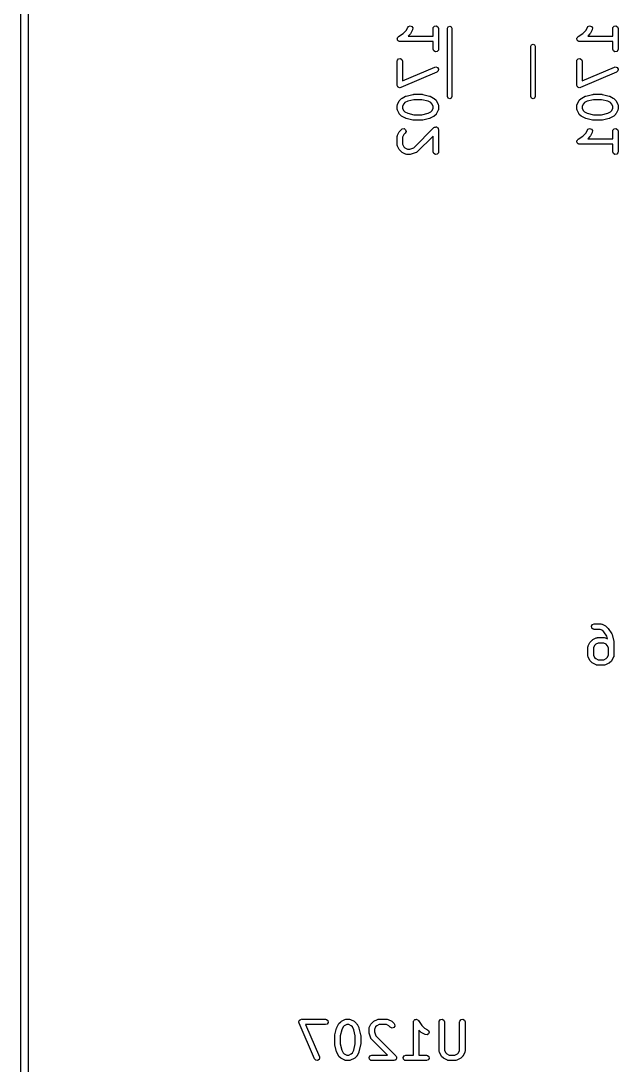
# Model space of a CAD drawing. Extents: x 54 to 297, y -260 to -31.
# Drawn here: x 226.9 to 243.53, y -232.65 to -203.6 of the extents above; entities that cross this region are included whole.
import ezdxf

# ---------------------------------------------------------------- set-up
doc = ezdxf.new("R2010")
doc.units = 0
doc.layers.add('BLACK', color=7, linetype='CONTINUOUS')

msp = doc.modelspace()

# ---------------------------------------------------------------- linework, layer by layer
at = {"layer": 'BLACK', "linetype": 'CONTINUOUS'}
for p, q in [((226.9, -248), (226.9, -43)), ((227.1, -43), (227.1, -248)), ((237.411, -204.033), (237.547, -203.942)), ((237.547, -203.942), (237.629, -203.86)), ((237.629, -203.86), (237.671, -203.776)), ((237.671, -203.776), (237.687, -203.755)), ((237.744, -203.958), (237.681, -204.02)), ((237.687, -203.755), (237.734, -203.735)), ((237.734, -203.735), (237.783, -203.749)), ((237.758, -203.938), (237.744, -203.956)), ((237.744, -203.956), (237.744, -203.958)), ((237.805, -203.843), (237.758, -203.938)), ((237.783, -203.749), (237.811, -203.792)), ((237.811, -203.792), (237.805, -203.843)), ((238.377, -203.81), (238.382, -203.784)), ((238.377, -204.02), (238.377, -203.81)), ((238.382, -203.784), (238.415, -203.745)), ((238.415, -203.745), (238.465, -203.736)), ((238.465, -203.736), (238.51, -203.761)), ((238.51, -203.761), (238.527, -203.81)), ((238.527, -203.81), (238.527, -204.381)), ((238.78, -203.8), (238.798, -203.758)), ((238.78, -205.7), (238.78, -203.8)), ((238.798, -203.758), (238.84, -203.74)), ((238.84, -203.74), (238.882, -203.758)), ((238.882, -203.758), (238.9, -203.8)), ((238.9, -203.8), (238.9, -205.7)), ((242.411, -204.033), (242.547, -203.942)), ((242.547, -203.942), (242.629, -203.86)), ((242.629, -203.86), (242.671, -203.776)), ((242.671, -203.776), (242.687, -203.755)), ((242.744, -203.958), (242.681, -204.02)), ((242.687, -203.755), (242.734, -203.735)), ((242.734, -203.735), (242.783, -203.749)), ((242.758, -203.938), (242.744, -203.956)), ((242.744, -203.956), (242.744, -203.958)), ((242.805, -203.843), (242.758, -203.938)), ((242.783, -203.749), (242.811, -203.792)), ((242.811, -203.792), (242.805, -203.843)), ((243.377, -203.81), (243.382, -203.784)), ((243.377, -204.02), (243.377, -203.81)), ((243.382, -203.784), (243.415, -203.745)), ((243.415, -203.745), (243.465, -203.736)), ((243.465, -203.736), (243.51, -203.761)), ((243.51, -203.761), (243.527, -203.81)), ((243.527, -203.81), (243.527, -204.381)), ((237.379, -204.082), (237.381, -204.078)), ((237.382, -204.104), (237.379, -204.082)), ((237.38, -204.074), (237.393, -204.057)), ((237.381, -204.078), (237.38, -204.074)), ((237.384, -204.125), (237.382, -204.104)), ((237.387, -204.128), (237.384, -204.125)), ((237.387, -204.133), (237.387, -204.128)), ((237.404, -204.147), (237.387, -204.133)), ((237.393, -204.057), (237.404, -204.038)), ((237.404, -204.038), (237.408, -204.036)), ((237.419, -204.162), (237.404, -204.147)), ((237.408, -204.036), (237.411, -204.033)), ((237.423, -204.163), (237.419, -204.162)), ((237.427, -204.166), (237.423, -204.163)), ((237.452, -204.17), (237.427, -204.166)), ((238.377, -204.17), (237.452, -204.17)), ((237.681, -204.02), (238.377, -204.02)), ((238.377, -204.381), (238.377, -204.17)), ((241.1, -204.3), (241.118, -204.258)), ((241.118, -204.258), (241.16, -204.24)), ((241.16, -204.24), (241.202, -204.258)), ((241.202, -204.258), (241.22, -204.3)), ((242.379, -204.082), (242.381, -204.078)), ((242.382, -204.104), (242.379, -204.082)), ((242.38, -204.074), (242.393, -204.057)), ((242.381, -204.078), (242.38, -204.074)), ((242.384, -204.125), (242.382, -204.104)), ((242.387, -204.128), (242.384, -204.125)), ((242.387, -204.133), (242.387, -204.128)), ((242.404, -204.147), (242.387, -204.133)), ((242.393, -204.057), (242.404, -204.038)), ((242.404, -204.038), (242.408, -204.036)), ((242.419, -204.162), (242.404, -204.147)), ((242.408, -204.036), (242.411, -204.033)), ((242.423, -204.163), (242.419, -204.162)), ((242.427, -204.166), (242.423, -204.163)), ((242.452, -204.17), (242.427, -204.166)), ((243.377, -204.17), (242.452, -204.17)), ((242.681, -204.02), (243.377, -204.02)), ((243.377, -204.381), (243.377, -204.17)), ((238.395, -204.429), (238.377, -204.381)), ((238.439, -204.455), (238.395, -204.429)), ((238.49, -204.446), (238.439, -204.455)), ((238.523, -204.407), (238.49, -204.446)), ((238.527, -204.381), (238.523, -204.407)), ((241.1, -205.7), (241.1, -204.3)), ((241.22, -204.3), (241.22, -205.7)), ((243.395, -204.429), (243.377, -204.381)), ((243.439, -204.455), (243.395, -204.429)), ((243.49, -204.446), (243.439, -204.455)), ((243.523, -204.407), (243.49, -204.446)), ((243.527, -204.381), (243.523, -204.407)), ((237.377, -204.714), (237.382, -204.689)), ((237.377, -205.381), (237.377, -204.714)), ((237.382, -204.689), (237.415, -204.649)), ((237.415, -204.649), (237.465, -204.64)), ((237.465, -204.64), (237.51, -204.666)), ((237.51, -204.666), (237.527, -204.714)), ((237.527, -204.714), (237.527, -205.267)), ((242.377, -204.714), (242.382, -204.689)), ((242.377, -205.381), (242.377, -204.714)), ((242.382, -204.689), (242.415, -204.649)), ((242.415, -204.649), (242.465, -204.64)), ((242.465, -204.64), (242.51, -204.666)), ((242.51, -204.666), (242.527, -204.714)), ((242.527, -204.714), (242.527, -205.267)), ((238.482, -205.021), (237.482, -205.45)), ((237.527, -205.267), (238.423, -204.883)), ((238.423, -204.883), (238.448, -204.877)), ((238.448, -204.877), (238.497, -204.892)), ((238.519, -204.986), (238.482, -205.021)), ((238.497, -204.892), (238.525, -204.935)), ((238.525, -204.935), (238.519, -204.986)), ((243.482, -205.021), (242.482, -205.45)), ((242.527, -205.267), (243.423, -204.883)), ((243.423, -204.883), (243.448, -204.877)), ((243.448, -204.877), (243.497, -204.892)), ((243.519, -204.986), (243.482, -205.021)), ((243.497, -204.892), (243.525, -204.935)), ((243.525, -204.935), (243.519, -204.986)), ((237.38, -205.389), (237.377, -205.381)), ((237.379, -205.398), (237.38, -205.389)), ((237.389, -205.413), (237.379, -205.398)), ((237.395, -205.429), (237.389, -205.413)), ((237.403, -205.434), (237.395, -205.429)), ((237.407, -205.441), (237.403, -205.434)), ((242.38, -205.389), (242.377, -205.381)), ((242.379, -205.398), (242.38, -205.389)), ((242.389, -205.413), (242.379, -205.398)), ((242.395, -205.429), (242.389, -205.413)), ((242.403, -205.434), (242.395, -205.429)), ((242.407, -205.441), (242.403, -205.434)), ((237.424, -205.446), (237.407, -205.441)), ((237.439, -205.455), (237.424, -205.446)), ((237.448, -205.453), (237.439, -205.455)), ((237.457, -205.456), (237.448, -205.453)), ((237.482, -205.45), (237.457, -205.456)), ((237.514, -205.742), (237.609, -205.695)), ((237.609, -205.695), (237.622, -205.691)), ((237.622, -205.691), (237.625, -205.689)), ((237.625, -205.689), (237.815, -205.642)), ((237.815, -205.642), (237.83, -205.64)), ((237.83, -205.64), (237.833, -205.639)), ((237.833, -205.639), (238.071, -205.639)), ((238.071, -205.639), (238.086, -205.642)), ((238.086, -205.642), (238.09, -205.642)), ((238.09, -205.642), (238.28, -205.689)), ((238.28, -205.689), (238.292, -205.694)), ((238.292, -205.694), (238.295, -205.695)), ((238.295, -205.695), (238.391, -205.742)), ((238.798, -205.742), (238.78, -205.7)), ((238.9, -205.7), (238.882, -205.742)), ((241.118, -205.742), (241.1, -205.7)), ((241.22, -205.7), (241.202, -205.742)), ((242.424, -205.446), (242.407, -205.441)), ((242.439, -205.455), (242.424, -205.446)), ((242.448, -205.453), (242.439, -205.455)), ((242.457, -205.456), (242.448, -205.453)), ((242.482, -205.45), (242.457, -205.456)), ((242.514, -205.742), (242.609, -205.695)), ((242.609, -205.695), (242.622, -205.691)), ((242.622, -205.691), (242.625, -205.689)), ((242.625, -205.689), (242.815, -205.642)), ((242.815, -205.642), (242.83, -205.64)), ((242.83, -205.64), (242.833, -205.639)), ((242.833, -205.639), (243.071, -205.639)), ((243.071, -205.639), (243.086, -205.642)), ((243.086, -205.642), (243.09, -205.642)), ((243.09, -205.642), (243.28, -205.689)), ((243.28, -205.689), (243.292, -205.694)), ((243.292, -205.694), (243.295, -205.695)), ((243.295, -205.695), (243.391, -205.742)), ((237.377, -205.952), (237.382, -205.927)), ((237.377, -206.048), (237.377, -205.952)), ((237.382, -205.927), (237.385, -205.923)), ((237.385, -205.919), (237.433, -205.824)), ((237.385, -205.923), (237.385, -205.919)), ((237.433, -205.824), (237.446, -205.806)), ((237.446, -205.806), (237.447, -205.804)), ((237.447, -205.804), (237.495, -205.756)), ((237.495, -205.756), (237.513, -205.744)), ((237.513, -205.744), (237.514, -205.742)), ((237.562, -205.902), (237.527, -205.97)), ((237.527, -205.97), (237.527, -206.03)), ((237.592, -205.871), (237.562, -205.902)), ((237.669, -205.833), (237.592, -205.871)), ((237.843, -205.789), (237.669, -205.833)), ((238.062, -205.789), (237.843, -205.789)), ((238.236, -205.833), (238.062, -205.789)), ((238.313, -205.871), (238.236, -205.833)), ((238.343, -205.902), (238.313, -205.871)), ((238.377, -205.97), (238.343, -205.902)), ((238.377, -206.03), (238.377, -205.97)), ((238.391, -205.742), (238.409, -205.756)), ((238.409, -205.756), (238.41, -205.756)), ((238.41, -205.756), (238.458, -205.804)), ((238.458, -205.804), (238.471, -205.822)), ((238.471, -205.822), (238.472, -205.824)), ((238.472, -205.824), (238.519, -205.919)), ((238.519, -205.919), (238.527, -205.944)), ((238.527, -205.944), (238.526, -205.948)), ((238.526, -205.948), (238.527, -205.952)), ((238.527, -205.952), (238.527, -206.048)), ((238.84, -205.76), (238.798, -205.742)), ((238.882, -205.742), (238.84, -205.76)), ((241.16, -205.76), (241.118, -205.742)), ((241.202, -205.742), (241.16, -205.76)), ((242.377, -205.952), (242.382, -205.927)), ((242.377, -206.048), (242.377, -205.952)), ((242.382, -205.927), (242.385, -205.923)), ((242.385, -205.919), (242.433, -205.824)), ((242.385, -205.923), (242.385, -205.919)), ((242.433, -205.824), (242.446, -205.806)), ((242.446, -205.806), (242.447, -205.804)), ((242.447, -205.804), (242.495, -205.756)), ((242.495, -205.756), (242.513, -205.744)), ((242.513, -205.744), (242.514, -205.742)), ((242.562, -205.902), (242.527, -205.97)), ((242.527, -205.97), (242.527, -206.03)), ((242.592, -205.871), (242.562, -205.902)), ((242.669, -205.833), (242.592, -205.871)), ((242.843, -205.789), (242.669, -205.833)), ((243.062, -205.789), (242.843, -205.789)), ((243.236, -205.833), (243.062, -205.789)), ((243.313, -205.871), (243.236, -205.833)), ((243.343, -205.902), (243.313, -205.871)), ((243.377, -205.97), (243.343, -205.902)), ((243.377, -206.03), (243.377, -205.97)), ((243.391, -205.742), (243.409, -205.756)), ((243.409, -205.756), (243.41, -205.756)), ((243.41, -205.756), (243.458, -205.804)), ((243.458, -205.804), (243.471, -205.822)), ((243.471, -205.822), (243.472, -205.824)), ((243.472, -205.824), (243.519, -205.919)), ((243.519, -205.919), (243.527, -205.944)), ((243.527, -205.944), (243.526, -205.948)), ((243.526, -205.948), (243.527, -205.952)), ((243.527, -205.952), (243.527, -206.048)), ((237.379, -206.052), (237.377, -206.048)), ((237.378, -206.056), (237.379, -206.052)), ((237.385, -206.081), (237.378, -206.056)), ((237.433, -206.176), (237.385, -206.081)), ((237.434, -206.178), (237.433, -206.176)), ((237.447, -206.196), (237.434, -206.178)), ((237.495, -206.244), (237.447, -206.196)), ((237.496, -206.244), (237.495, -206.244)), ((237.514, -206.258), (237.496, -206.244)), ((237.609, -206.305), (237.514, -206.258)), ((237.527, -206.03), (237.562, -206.098)), ((237.562, -206.098), (237.592, -206.129)), ((237.592, -206.129), (237.669, -206.167)), ((237.613, -206.306), (237.609, -206.305)), ((237.625, -206.311), (237.613, -206.306)), ((237.815, -206.358), (237.625, -206.311)), ((237.669, -206.167), (237.843, -206.211)), ((237.843, -206.211), (238.062, -206.211)), ((238.062, -206.211), (238.236, -206.167)), ((238.28, -206.311), (238.09, -206.358)), ((238.236, -206.167), (238.313, -206.129)), ((238.283, -206.309), (238.28, -206.311)), ((238.295, -206.305), (238.283, -206.309)), ((238.391, -206.258), (238.295, -206.305)), ((238.313, -206.129), (238.343, -206.098)), ((238.343, -206.098), (238.377, -206.03)), ((238.392, -206.256), (238.391, -206.258)), ((238.41, -206.244), (238.392, -206.256)), ((238.458, -206.196), (238.41, -206.244)), ((238.472, -206.176), (238.458, -206.194)), ((238.458, -206.194), (238.458, -206.196)), ((238.519, -206.081), (238.472, -206.176)), ((238.52, -206.077), (238.519, -206.081)), ((238.523, -206.073), (238.52, -206.077)), ((238.527, -206.048), (238.523, -206.073)), ((242.379, -206.052), (242.377, -206.048)), ((242.378, -206.056), (242.379, -206.052)), ((242.385, -206.081), (242.378, -206.056)), ((242.433, -206.176), (242.385, -206.081)), ((242.434, -206.178), (242.433, -206.176)), ((242.447, -206.196), (242.434, -206.178)), ((242.495, -206.244), (242.447, -206.196)), ((242.496, -206.244), (242.495, -206.244)), ((242.514, -206.258), (242.496, -206.244)), ((242.609, -206.305), (242.514, -206.258)), ((242.527, -206.03), (242.562, -206.098)), ((242.562, -206.098), (242.592, -206.129)), ((242.592, -206.129), (242.669, -206.167)), ((242.613, -206.306), (242.609, -206.305)), ((242.625, -206.311), (242.613, -206.306)), ((242.815, -206.358), (242.625, -206.311)), ((242.669, -206.167), (242.843, -206.211)), ((242.843, -206.211), (243.062, -206.211)), ((243.062, -206.211), (243.236, -206.167)), ((243.28, -206.311), (243.09, -206.358)), ((243.236, -206.167), (243.313, -206.129)), ((243.283, -206.309), (243.28, -206.311)), ((243.295, -206.305), (243.283, -206.309)), ((243.391, -206.258), (243.295, -206.305)), ((243.313, -206.129), (243.343, -206.098)), ((243.343, -206.098), (243.377, -206.03)), ((243.392, -206.256), (243.391, -206.258)), ((243.41, -206.244), (243.392, -206.256)), ((243.458, -206.196), (243.41, -206.244)), ((243.472, -206.176), (243.458, -206.194)), ((243.458, -206.194), (243.458, -206.196)), ((243.519, -206.081), (243.472, -206.176)), ((243.52, -206.077), (243.519, -206.081)), ((243.523, -206.073), (243.52, -206.077)), ((243.527, -206.048), (243.523, -206.073)), ((237.495, -206.614), (237.516, -206.599)), ((237.516, -206.599), (237.567, -206.594)), ((237.567, -206.594), (237.609, -206.624)), ((237.819, -206.358), (237.815, -206.358)), ((237.833, -206.361), (237.819, -206.358)), ((238.071, -206.361), (237.833, -206.361)), ((237.84, -207.125), (238.399, -206.566)), ((238.075, -206.36), (238.071, -206.361)), ((238.09, -206.358), (238.075, -206.36)), ((238.399, -206.566), (238.413, -206.557)), ((238.413, -206.557), (238.415, -206.554)), ((238.415, -206.554), (238.417, -206.554)), ((238.417, -206.554), (238.421, -206.551)), ((238.421, -206.551), (238.443, -206.549)), ((238.443, -206.549), (238.465, -206.545)), ((238.465, -206.545), (238.468, -206.547)), ((238.468, -206.547), (238.472, -206.547)), ((238.472, -206.547), (238.49, -206.56)), ((238.49, -206.56), (238.51, -206.571)), ((238.51, -206.571), (238.511, -206.574)), ((238.511, -206.574), (238.514, -206.576)), ((238.514, -206.576), (238.52, -206.598)), ((238.52, -206.598), (238.527, -206.619)), ((242.687, -206.612), (242.734, -206.592)), ((242.734, -206.592), (242.783, -206.606)), ((242.819, -206.358), (242.815, -206.358)), ((242.833, -206.361), (242.819, -206.358)), ((243.071, -206.361), (242.833, -206.361)), ((243.075, -206.36), (243.071, -206.361)), ((243.09, -206.358), (243.075, -206.36)), ((243.382, -206.641), (243.415, -206.602)), ((243.415, -206.602), (243.465, -206.593)), ((243.465, -206.593), (243.51, -206.618)), ((237.377, -206.81), (237.382, -206.784)), ((237.377, -207.048), (237.377, -206.81)), ((237.382, -206.784), (237.385, -206.78)), ((237.385, -206.776), (237.433, -206.681)), ((237.385, -206.78), (237.385, -206.776)), ((237.433, -206.681), (237.446, -206.663)), ((237.446, -206.663), (237.447, -206.661)), ((237.447, -206.661), (237.495, -206.614)), ((237.562, -206.759), (237.527, -206.827)), ((237.527, -206.827), (237.527, -207.03)), ((237.601, -206.72), (237.562, -206.759)), ((237.622, -206.673), (237.601, -206.72)), ((237.609, -206.624), (237.622, -206.673)), ((238.377, -206.8), (237.934, -207.244)), ((238.377, -207.238), (238.377, -206.8)), ((238.527, -206.619), (238.527, -207.238)), ((242.408, -206.893), (242.411, -206.89)), ((242.411, -206.89), (242.547, -206.799)), ((242.547, -206.799), (242.629, -206.717)), ((242.629, -206.717), (242.671, -206.633)), ((242.671, -206.633), (242.687, -206.612)), ((242.744, -206.815), (242.681, -206.877)), ((242.681, -206.877), (243.377, -206.877)), ((242.758, -206.795), (242.744, -206.813)), ((242.744, -206.813), (242.744, -206.815)), ((242.805, -206.7), (242.758, -206.795)), ((242.783, -206.606), (242.811, -206.649)), ((242.811, -206.649), (242.805, -206.7)), ((243.377, -206.667), (243.382, -206.641)), ((243.377, -206.877), (243.377, -206.667)), ((243.51, -206.618), (243.527, -206.667)), ((243.527, -206.667), (243.527, -207.238)), ((237.379, -207.052), (237.377, -207.048)), ((237.378, -207.056), (237.379, -207.052)), ((237.385, -207.081), (237.378, -207.056)), ((237.433, -207.176), (237.385, -207.081)), ((237.434, -207.178), (237.433, -207.176)), ((237.447, -207.196), (237.434, -207.178)), ((237.527, -207.03), (237.562, -207.098)), ((237.562, -207.098), (237.592, -207.129)), ((237.592, -207.129), (237.661, -207.163)), ((237.661, -207.163), (237.726, -207.163)), ((237.726, -207.163), (237.84, -207.125)), ((242.379, -206.939), (242.381, -206.936)), ((242.382, -206.961), (242.379, -206.939)), ((242.38, -206.931), (242.393, -206.914)), ((242.381, -206.936), (242.38, -206.931)), ((242.384, -206.983), (242.382, -206.961)), ((242.387, -206.986), (242.384, -206.983)), ((242.387, -206.99), (242.387, -206.986)), ((242.404, -207.004), (242.387, -206.99)), ((242.393, -206.914), (242.404, -206.895)), ((242.404, -206.895), (242.408, -206.893)), ((242.419, -207.02), (242.404, -207.004)), ((242.423, -207.02), (242.419, -207.02)), ((242.427, -207.023), (242.423, -207.02)), ((242.452, -207.027), (242.427, -207.023)), ((243.377, -207.027), (242.452, -207.027)), ((243.377, -207.238), (243.377, -207.027)), ((237.495, -207.244), (237.447, -207.196)), ((237.496, -207.244), (237.495, -207.244)), ((237.514, -207.258), (237.496, -207.244)), ((237.609, -207.305), (237.514, -207.258)), ((237.614, -207.306), (237.609, -207.305)), ((237.617, -207.309), (237.614, -207.306)), ((237.643, -207.313), (237.617, -207.309)), ((237.738, -207.313), (237.643, -207.313)), ((237.74, -207.313), (237.738, -207.313)), ((237.762, -207.309), (237.74, -207.313)), ((237.905, -207.262), (237.762, -207.309)), ((237.908, -207.259), (237.905, -207.262)), ((237.913, -207.258), (237.908, -207.259)), ((237.934, -207.244), (237.913, -207.258)), ((238.395, -207.286), (238.377, -207.238)), ((238.439, -207.312), (238.395, -207.286)), ((238.49, -207.303), (238.439, -207.312)), ((238.523, -207.264), (238.49, -207.303)), ((238.527, -207.238), (238.523, -207.264)), ((243.395, -207.286), (243.377, -207.238)), ((243.439, -207.312), (243.395, -207.286)), ((243.49, -207.303), (243.439, -207.312)), ((243.523, -207.264), (243.49, -207.303)), ((243.527, -207.238), (243.523, -207.264)), ((242.783, -220.439), (242.809, -220.395)), ((242.792, -220.49), (242.783, -220.439)), ((242.831, -220.523), (242.792, -220.49)), ((242.809, -220.395), (242.857, -220.377)), ((242.857, -220.527), (242.831, -220.523)), ((242.857, -220.377), (243.048, -220.377)), ((243.03, -220.527), (242.857, -220.527)), ((243.098, -220.562), (243.03, -220.527)), ((243.048, -220.377), (243.073, -220.382)), ((243.073, -220.382), (243.077, -220.385)), ((243.077, -220.385), (243.081, -220.385)), ((243.081, -220.385), (243.176, -220.433)), ((243.176, -220.433), (243.194, -220.446)), ((243.194, -220.446), (243.196, -220.447)), ((243.196, -220.447), (243.244, -220.495)), ((243.244, -220.495), (243.25, -220.504)), ((243.25, -220.504), (243.253, -220.506)), ((243.253, -220.506), (243.348, -220.649)), ((242.756, -220.876), (242.804, -220.828)), ((242.804, -220.828), (242.822, -220.815)), ((242.822, -220.815), (242.824, -220.814)), ((242.824, -220.814), (242.919, -220.766)), ((242.919, -220.766), (242.944, -220.759)), ((242.944, -220.759), (242.948, -220.76)), ((242.948, -220.76), (242.952, -220.758)), ((242.952, -220.758), (243.143, -220.758)), ((243.132, -220.595), (243.098, -220.562)), ((243.216, -220.721), (243.132, -220.595)), ((243.143, -220.758), (243.169, -220.763)), ((243.169, -220.763), (243.172, -220.766)), ((243.172, -220.766), (243.176, -220.766)), ((243.176, -220.766), (243.235, -220.795)), ((243.235, -220.795), (243.216, -220.721)), ((243.348, -220.649), (243.358, -220.672)), ((243.358, -220.672), (243.358, -220.672)), ((243.358, -220.672), (243.406, -220.863)), ((242.687, -221.024), (242.691, -220.998)), ((242.687, -221.262), (242.687, -221.024)), ((242.691, -220.998), (242.694, -220.995)), ((242.694, -220.995), (242.695, -220.99)), ((242.695, -220.99), (242.742, -220.895)), ((242.742, -220.895), (242.756, -220.877)), ((242.756, -220.877), (242.756, -220.876)), ((242.871, -220.973), (242.837, -221.042)), ((242.837, -221.042), (242.837, -221.244)), ((242.902, -220.943), (242.871, -220.973)), ((242.97, -220.908), (242.902, -220.943)), ((243.125, -220.908), (242.97, -220.908)), ((243.194, -220.943), (243.125, -220.908)), ((243.224, -220.973), (243.194, -220.943)), ((243.258, -221.042), (243.224, -220.973)), ((243.258, -221.244), (243.258, -221.042)), ((243.406, -220.863), (243.407, -220.878)), ((243.407, -220.878), (243.408, -220.881)), ((243.408, -220.881), (243.408, -221.262)), ((242.688, -221.266), (242.687, -221.262)), ((242.687, -221.27), (242.688, -221.266)), ((242.695, -221.295), (242.687, -221.27)), ((242.742, -221.391), (242.695, -221.295)), ((242.744, -221.392), (242.742, -221.391)), ((242.756, -221.41), (242.744, -221.392)), ((242.804, -221.458), (242.756, -221.41)), ((242.837, -221.244), (242.871, -221.313)), ((242.871, -221.313), (242.902, -221.343)), ((242.902, -221.343), (242.97, -221.377)), ((242.97, -221.377), (243.125, -221.377)), ((243.125, -221.377), (243.194, -221.343)), ((243.194, -221.343), (243.224, -221.313)), ((243.224, -221.313), (243.258, -221.244)), ((243.339, -221.41), (243.291, -221.458)), ((243.353, -221.391), (243.339, -221.409)), ((243.339, -221.409), (243.339, -221.41)), ((243.4, -221.295), (243.353, -221.391)), ((243.401, -221.291), (243.4, -221.295)), ((243.404, -221.288), (243.401, -221.291)), ((243.408, -221.262), (243.404, -221.288)), ((242.806, -221.458), (242.804, -221.458)), ((242.824, -221.472), (242.806, -221.458)), ((242.919, -221.519), (242.824, -221.472)), ((242.923, -221.52), (242.919, -221.519)), ((242.927, -221.523), (242.923, -221.52)), ((242.952, -221.527), (242.927, -221.523)), ((243.143, -221.527), (242.952, -221.527)), ((243.147, -221.526), (243.143, -221.527)), ((243.151, -221.527), (243.147, -221.526)), ((243.176, -221.519), (243.151, -221.527)), ((243.272, -221.472), (243.176, -221.519)), ((243.273, -221.471), (243.272, -221.472)), ((243.291, -221.458), (243.273, -221.471)), ((234.639, -231.457), (234.642, -231.448)), ((234.645, -231.482), (234.639, -231.457)), ((234.64, -231.439), (234.649, -231.424)), ((234.642, -231.448), (234.64, -231.439)), ((235.074, -232.482), (234.645, -231.482)), ((234.649, -231.424), (234.654, -231.407)), ((234.654, -231.407), (234.662, -231.403)), ((234.662, -231.403), (234.666, -231.395)), ((234.666, -231.395), (234.683, -231.389)), ((234.683, -231.389), (234.697, -231.379)), ((234.697, -231.379), (234.706, -231.38)), ((234.706, -231.38), (234.714, -231.377)), ((234.714, -231.377), (235.381, -231.377)), ((235.381, -231.527), (234.828, -231.527)), ((234.828, -231.527), (235.212, -232.423)), ((235.381, -231.377), (235.407, -231.382)), ((235.429, -231.51), (235.381, -231.527)), ((235.407, -231.382), (235.446, -231.415)), ((235.455, -231.465), (235.429, -231.51)), ((235.446, -231.415), (235.455, -231.465)), ((235.695, -231.609), (235.742, -231.514)), ((235.742, -231.514), (235.756, -231.496)), ((235.756, -231.495), (235.804, -231.447)), ((235.756, -231.496), (235.756, -231.495)), ((235.804, -231.447), (235.822, -231.434)), ((235.822, -231.434), (235.824, -231.433)), ((235.824, -231.433), (235.919, -231.385)), ((235.871, -231.592), (235.833, -231.669)), ((235.902, -231.562), (235.871, -231.592)), ((235.97, -231.527), (235.902, -231.562)), ((235.919, -231.385), (235.944, -231.378)), ((235.944, -231.378), (235.948, -231.379)), ((235.948, -231.379), (235.952, -231.377)), ((235.952, -231.377), (236.048, -231.377)), ((236.03, -231.527), (235.97, -231.527)), ((236.098, -231.562), (236.03, -231.527)), ((236.048, -231.377), (236.073, -231.382)), ((236.073, -231.382), (236.077, -231.385)), ((236.077, -231.385), (236.081, -231.385)), ((236.081, -231.385), (236.176, -231.433)), ((236.129, -231.592), (236.098, -231.562)), ((236.167, -231.669), (236.129, -231.592)), ((236.176, -231.433), (236.194, -231.446)), ((236.194, -231.446), (236.196, -231.447)), ((236.196, -231.447), (236.244, -231.495)), ((236.244, -231.495), (236.256, -231.513)), ((236.256, -231.513), (236.258, -231.514)), ((236.258, -231.514), (236.305, -231.609)), ((236.6, -231.609), (236.647, -231.514)), ((236.647, -231.514), (236.661, -231.496)), ((236.661, -231.495), (236.709, -231.447)), ((236.661, -231.496), (236.661, -231.495)), ((236.709, -231.447), (236.727, -231.434)), ((236.727, -231.434), (236.728, -231.433)), ((236.728, -231.433), (236.824, -231.385)), ((236.776, -231.592), (236.742, -231.661)), ((236.806, -231.562), (236.776, -231.592)), ((236.875, -231.527), (236.806, -231.562)), ((236.824, -231.385), (236.849, -231.378)), ((236.849, -231.378), (236.853, -231.379)), ((236.853, -231.379), (236.857, -231.377)), ((236.857, -231.377), (237.095, -231.377)), ((237.078, -231.527), (236.875, -231.527)), ((237.146, -231.562), (237.078, -231.527)), ((237.095, -231.377), (237.121, -231.382)), ((237.121, -231.382), (237.124, -231.385)), ((237.124, -231.385), (237.129, -231.385)), ((237.129, -231.385), (237.224, -231.433)), ((237.185, -231.601), (237.146, -231.562)), ((237.224, -231.433), (237.242, -231.446)), ((237.242, -231.446), (237.244, -231.447)), ((237.244, -231.447), (237.291, -231.495)), ((237.311, -231.567), (237.281, -231.609)), ((237.291, -231.495), (237.306, -231.516)), ((237.306, -231.516), (237.311, -231.567)), ((237.83, -231.452), (237.834, -231.427)), ((237.83, -232.377), (237.83, -231.452)), ((237.834, -231.427), (237.837, -231.423)), ((237.837, -231.423), (237.838, -231.419)), ((237.838, -231.419), (237.853, -231.404)), ((237.853, -231.404), (237.867, -231.387)), ((237.867, -231.387), (237.872, -231.387)), ((237.872, -231.387), (237.875, -231.384)), ((237.875, -231.384), (237.896, -231.382)), ((237.896, -231.382), (237.918, -231.379)), ((237.918, -231.379), (237.922, -231.381)), ((237.922, -231.381), (237.926, -231.38)), ((237.926, -231.38), (237.943, -231.393)), ((237.943, -231.393), (237.962, -231.404)), ((237.962, -231.404), (237.964, -231.408)), ((237.964, -231.408), (237.967, -231.411)), ((237.967, -231.411), (238.058, -231.547)), ((238.058, -231.547), (238.14, -231.629)), ((238.544, -231.452), (238.549, -231.427)), ((238.544, -232.262), (238.544, -231.452)), ((238.549, -231.427), (238.582, -231.387)), ((238.582, -231.387), (238.632, -231.379)), ((238.632, -231.379), (238.676, -231.404)), ((238.676, -231.404), (238.694, -231.452)), ((238.694, -231.452), (238.694, -232.244)), ((239.115, -231.452), (239.12, -231.427)), ((239.115, -232.244), (239.115, -231.452)), ((239.12, -231.427), (239.153, -231.387)), ((239.153, -231.387), (239.203, -231.379)), ((239.203, -231.379), (239.248, -231.404)), ((239.248, -231.404), (239.265, -231.452)), ((239.265, -231.452), (239.265, -232.262)), ((235.639, -231.833), (235.642, -231.819)), ((235.639, -232.071), (235.639, -231.833)), ((235.642, -231.815), (235.689, -231.625)), ((235.642, -231.819), (235.642, -231.815)), ((235.689, -231.625), (235.694, -231.613)), ((235.694, -231.613), (235.695, -231.609)), ((235.833, -231.669), (235.789, -231.843)), ((235.789, -231.843), (235.789, -232.062)), ((236.211, -231.843), (236.167, -231.669)), ((236.211, -232.062), (236.211, -231.843)), ((236.305, -231.609), (236.309, -231.622)), ((236.309, -231.622), (236.311, -231.625)), ((236.311, -231.625), (236.358, -231.815)), ((236.358, -231.815), (236.36, -231.83)), ((236.36, -231.83), (236.361, -231.833)), ((236.361, -231.833), (236.361, -232.071)), ((236.592, -231.643), (236.596, -231.617)), ((236.592, -231.738), (236.592, -231.643)), ((236.592, -231.74), (236.592, -231.738)), ((236.596, -231.762), (236.592, -231.74)), ((236.596, -231.617), (236.599, -231.614)), ((236.643, -231.905), (236.596, -231.762)), ((236.599, -231.614), (236.6, -231.609)), ((236.742, -231.661), (236.742, -231.726)), ((236.742, -231.726), (236.78, -231.84)), ((236.78, -231.84), (237.339, -232.399)), ((237.232, -231.622), (237.185, -231.601)), ((237.281, -231.609), (237.232, -231.622)), ((238.042, -231.744), (237.98, -231.681)), ((237.98, -231.681), (237.98, -232.377)), ((238.044, -231.744), (238.042, -231.744)), ((238.062, -231.758), (238.044, -231.744)), ((238.157, -231.805), (238.062, -231.758)), ((238.14, -231.629), (238.224, -231.671)), ((238.208, -231.811), (238.157, -231.805)), ((238.251, -231.783), (238.208, -231.811)), ((238.224, -231.671), (238.245, -231.687)), ((238.245, -231.687), (238.265, -231.734)), ((238.265, -231.734), (238.251, -231.783)), ((235.64, -232.075), (235.639, -232.071)), ((235.642, -232.09), (235.64, -232.075)), ((235.689, -232.28), (235.642, -232.09)), ((235.789, -232.062), (235.833, -232.236)), ((236.167, -232.236), (236.211, -232.062)), ((236.358, -232.09), (236.311, -232.28)), ((236.361, -232.071), (236.358, -232.086)), ((236.358, -232.086), (236.358, -232.09)), ((236.646, -231.908), (236.643, -231.905)), ((236.646, -231.913), (236.646, -231.908)), ((236.661, -231.934), (236.646, -231.913)), ((237.105, -232.377), (236.661, -231.934)), ((235.218, -232.448), (235.203, -232.497)), ((235.212, -232.423), (235.218, -232.448)), ((235.691, -232.283), (235.689, -232.28)), ((235.695, -232.295), (235.691, -232.283)), ((235.742, -232.391), (235.695, -232.295)), ((235.744, -232.392), (235.742, -232.391)), ((235.756, -232.41), (235.744, -232.392)), ((235.804, -232.458), (235.756, -232.41)), ((235.806, -232.458), (235.804, -232.458)), ((235.824, -232.472), (235.806, -232.458)), ((235.833, -232.236), (235.871, -232.313)), ((235.871, -232.313), (235.902, -232.343)), ((235.902, -232.343), (235.97, -232.377)), ((235.97, -232.377), (236.03, -232.377)), ((236.03, -232.377), (236.098, -232.343)), ((236.098, -232.343), (236.129, -232.313)), ((236.129, -232.313), (236.167, -232.236)), ((236.196, -232.458), (236.178, -232.471)), ((236.244, -232.41), (236.196, -232.458)), ((236.258, -232.391), (236.244, -232.409)), ((236.244, -232.409), (236.244, -232.41)), ((236.305, -232.295), (236.258, -232.391)), ((236.306, -232.292), (236.305, -232.295)), ((236.311, -232.28), (236.306, -232.292)), ((236.593, -232.439), (236.618, -232.395)), ((236.602, -232.49), (236.593, -232.439)), ((236.618, -232.395), (236.667, -232.377)), ((236.667, -232.377), (237.105, -232.377)), ((237.339, -232.399), (237.348, -232.413)), ((237.348, -232.413), (237.351, -232.415)), ((237.351, -232.415), (237.351, -232.417)), ((237.351, -232.417), (237.354, -232.421)), ((237.354, -232.421), (237.356, -232.443)), ((237.356, -232.443), (237.36, -232.465)), ((237.545, -232.439), (237.571, -232.395)), ((237.554, -232.49), (237.545, -232.439)), ((237.571, -232.395), (237.619, -232.377)), ((237.619, -232.377), (237.83, -232.377)), ((237.98, -232.377), (238.19, -232.377)), ((238.19, -232.377), (238.216, -232.382)), ((238.216, -232.382), (238.255, -232.415)), ((238.255, -232.415), (238.264, -232.465)), ((238.546, -232.266), (238.544, -232.262)), ((238.545, -232.27), (238.546, -232.266)), ((238.552, -232.295), (238.545, -232.27)), ((238.6, -232.391), (238.552, -232.295)), ((238.601, -232.392), (238.6, -232.391)), ((238.614, -232.41), (238.601, -232.392)), ((238.661, -232.458), (238.614, -232.41)), ((238.663, -232.458), (238.661, -232.458)), ((238.681, -232.472), (238.663, -232.458)), ((238.694, -232.244), (238.728, -232.313)), ((238.728, -232.313), (238.759, -232.343)), ((238.759, -232.343), (238.827, -232.377)), ((238.827, -232.377), (238.982, -232.377)), ((238.982, -232.377), (239.051, -232.343)), ((239.051, -232.343), (239.081, -232.313)), ((239.081, -232.313), (239.115, -232.244)), ((239.148, -232.458), (239.13, -232.471)), ((239.196, -232.41), (239.148, -232.458)), ((239.197, -232.409), (239.196, -232.41)), ((239.21, -232.391), (239.197, -232.409)), ((239.258, -232.295), (239.21, -232.391)), ((239.261, -232.288), (239.258, -232.291)), ((239.258, -232.291), (239.258, -232.295)), ((239.265, -232.262), (239.261, -232.288)), ((235.109, -232.519), (235.074, -232.482)), ((235.16, -232.525), (235.109, -232.519)), ((235.203, -232.497), (235.16, -232.525)), ((235.919, -232.519), (235.824, -232.472)), ((235.923, -232.52), (235.919, -232.519)), ((235.927, -232.523), (235.923, -232.52)), ((235.952, -232.527), (235.927, -232.523)), ((236.048, -232.527), (235.952, -232.527)), ((236.052, -232.526), (236.048, -232.527)), ((236.056, -232.527), (236.052, -232.526)), ((236.081, -232.519), (236.056, -232.527)), ((236.176, -232.472), (236.081, -232.519)), ((236.178, -232.471), (236.176, -232.472)), ((236.641, -232.523), (236.602, -232.49)), ((236.667, -232.527), (236.641, -232.523)), ((237.286, -232.527), (236.667, -232.527)), ((237.307, -232.52), (237.286, -232.527)), ((237.329, -232.514), (237.307, -232.52)), ((237.331, -232.511), (237.329, -232.514)), ((237.334, -232.51), (237.331, -232.511)), ((237.345, -232.49), (237.334, -232.51)), ((237.358, -232.472), (237.345, -232.49)), ((237.36, -232.465), (237.358, -232.468)), ((237.358, -232.468), (237.358, -232.472)), ((237.593, -232.523), (237.554, -232.49)), ((237.619, -232.527), (237.593, -232.523)), ((238.19, -232.527), (237.619, -232.527)), ((238.239, -232.51), (238.19, -232.527)), ((238.264, -232.465), (238.239, -232.51)), ((238.776, -232.519), (238.681, -232.472)), ((238.78, -232.52), (238.776, -232.519)), ((238.784, -232.523), (238.78, -232.52)), ((238.81, -232.527), (238.784, -232.523)), ((239, -232.527), (238.81, -232.527)), ((239.004, -232.526), (239, -232.527)), ((239.009, -232.527), (239.004, -232.526)), ((239.034, -232.519), (239.009, -232.527)), ((239.129, -232.472), (239.034, -232.519)), ((239.13, -232.471), (239.129, -232.472))]:
    msp.add_line(p, q, dxfattribs=at)

doc.saveas('drawing.dxf')
